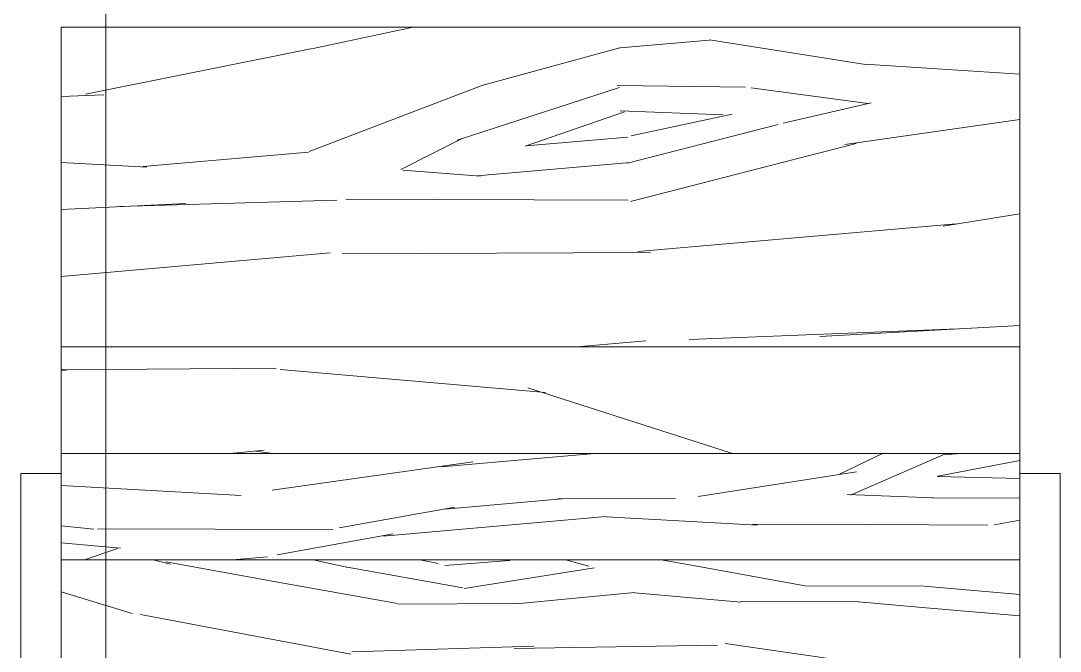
# Model space of a CAD drawing. Header units: metres. Extents: x -54 to 264, y -14 to 31.
# Drawn here: x 29.6959 to 30.1839, y 12.2572 to 12.553 of the extents above; entities that cross this region are included whole.
import ezdxf

# ---------------------------------------------------------------- set-up
doc = ezdxf.new("R2010")
doc.units = ezdxf.units.M
doc.header["$LTSCALE"] = 0.001
doc.linetypes.add('CENTERX2', pattern=[101.60000000000001, 63.5, -12.7, 12.7, -12.7])
for name, color, linetype, lineweight, true_color in [('Jach-Anotaciones-CalidaddeLínea  0.13', 7, 'Continuous', 13, 0x000000), ('Jach-Anotaciones-Hatch-Lum50%', 9, 'Continuous', 13, 0x808080), ('JACH-Anotaciones-Lineas-EJES', 7, 'CENTERX2', 9, 0x666666), ('Jach-Anotaciones-LineasDetalle0.09mm', 7, 'Continuous', 15, 0x000000), ('Jach-Anotaciones-LineasDetalle0.15mm', 7, 'Continuous', 15, 0x000000), ('Jach-Anotaciones-LineasDetalle0.18mm', 7, 'Continuous', 18, 0x000000)]:
    doc.layers.add(name, color=color, linetype=linetype, lineweight=lineweight, true_color=true_color)
pattern_1 = [(164.6952, (-24.88996378156994, -58.19431222963411), (-2.945006924810434, 0.7595620666786159), [0.0559015, -5.534268]), (175, (-24.94388293253751, -58.17955671680207), (-0.5416752204197021, -0.4545194776720435), [0.055, -0.445]), (193.4349000000001, (-24.99867364093256, -58.17476315095095), (-1.039772716351021, -0.4109407920090419), [0.04743399999999992, -1.533704499999998]), (347.8750000000001, (-25.04480973848789, -58.18578406299868), (-3.443103836018614, 0.8031416094314652), [0.04031149999999995, -3.990817499999997]), (349.8055999999999, (-25.00539772927796, -58.19425126619905), (-4.937396160929916, 0.9338737134187506), [0.055227, -5.4674535]), (9.036199999999944, (-24.95104279959665, -58.20402580554062), (1.537870105811428, 0.3673627435081005), [0.06184650000000001, -1.999706]), (184.4623, (-24.92981156949361, -58.1908259999242), (-2.534064920889178, -0.280207031602398), [0.03041399999999996, -3.010967499999995]), (168.6598, (-24.9601331891501, -58.19319230113223), (3.941200554625293, -0.8467210804790039), [0.045277, -4.4824155]), (0.7105999999999987, (-25.00452617185049, -58.18428931921812), (4.526453782921855, 0.1058971866360283), [0.0502495, -4.9746885]), (343.6901, (-24.95428065823217, -58.18366613286506), (-1.948812002679262, 0.6724076879077863), [0.02549499999999999, -2.524014499999998]), (169.8055999999999, (-24.84469924144208, -58.19325326456729), (4.937396160929917, -0.9338737134187489), [0.055227, -5.4674535]), (163.6900999999998, (-24.89905417112337, -58.18347872522571), (1.948812002679261, -0.6724076879077874), [0.05099, -2.4985195]), (175, (-24.94799234860048, -58.16915899110741), (-0.5416752204197021, -0.4545194776720435), [0.06, -0.44]), (195.556, (-25.00776403048599, -58.16392964654256), (-2.577643232271288, -0.7783032666695728), [0.04271999999999998, -4.229281999999997]), (178.8141, (-25.04891915455088, -58.17538633730402), (-7.016940696861938, 0.1119897711543013), [0.0751665, -7.4414815]), (169.8055999999999, (-25.12406953562149, -58.1738306300884), (4.937396160929917, -0.9338737134187489), [0.055227, -5.4674535]), (175, (-25.17842446530281, -58.16405609074683), (-0.5416752204197021, -0.4545194776720435), [0.055, -0.445]), (180.1944, (-24.73511782465198, -58.20284039626954), (-5.024551487482708, -0.06231622754390519), [0.055227, -5.4674535]), (169.8055999999999, (-24.79034431176077, -58.20302780390888), (4.937396160929917, -0.9338737134187489), [0.055227, -5.4674535]), (175, (-24.73598938207946, -58.21280234325046), (-0.5416752204197021, -0.4545194776720435), [0.03, -0.47]), (180.1944, (-24.76587522302221, -58.21018767096803), (-5.024551487482708, -0.06231622754390519), [0.055227, -5.4674535]), (175, (-24.82110171013099, -58.21037507860736), (-0.5416752204197021, -0.4545194776720435), [0.05, -0.45]), (185.3048000000001, (-24.87091144503558, -58.20601729146998), (3.032162220931625, 0.2366275264492539), [0.0559015, -5.534268]), (180.1944, (-24.9265737108581, -58.21118567259977), (-5.024551487482708, -0.06231622754390519), [0.055227, -5.4674535]), (169.8055999999999, (-24.98180019796689, -58.21137308023911), (4.937396160929917, -0.9338737134187489), [0.055227, -5.4674535]), (169.8055999999999, (-25.03615512764819, -58.20159854089754), (4.937396160929917, -0.9338737134187489), [0.055227, -5.4674535]), (166.8698999999999, (-25.0905100573295, -58.19182400155596), (2.945006139629471, -0.7595642466809324), [0.0707104999999999, -3.464822999999997]), (175, (-25.15937212876844, -58.17576115258269), (-0.5416752204197021, -0.4545194776720435), [0.075, -0.425]), (162.4712000000001, (-25.11330151198232, -57.87864585801013), (-2.446909050748915, 0.7159865221554783), [0.0460975, -4.5636745]), (169.2893999999999, (-25.15725871596897, -57.86476190260557), (4.439297925593481, -0.8902988211193069), [0.05024949999999995, -4.974688499999993]), (183.1301, (-25.11330151198232, -57.87864585801013), (-3.032161826232755, -0.2366298096776758), [0.03535549999999992, -3.500178499999996]), (184.4623, (-25.14860410512927, -57.88057638050442), (-2.534064920889178, -0.280207031602398), [0.06082749999999992, -2.980553499999995]), (175, (-24.71114999539637, -57.9288868542943), (-0.5416752204197021, -0.4545194776720435), [0.06, -0.44]), (165.5376999999999, (-24.77092167728188, -57.92365750972945), (2.446909340320713, -0.7159858127726803), [0.030414, -3.0109675]), (16.80139999999997, (-24.8003717395109, -57.91606186395656), (-1.537870050597197, -0.3673636784477674), [0.026926, -2.6656565]), (7.994599999999993, (-24.77459531463112, -57.90827881054433), (-4.570032161010474, -0.6039926156685941), [0.06670849999999995, -6.604123499999996]), (167.875, (-25.16809222037736, -57.87385229215901), (3.443103836018614, -0.8031416094314656), [0.04031149999999998, -3.990817499999999]), (182.125, (-25.16809222037736, -57.87385229215901), (-3.530259429023464, -0.1930513770921583), [0.0403115, -3.9908175]), (175, (-24.7102784379689, -57.91892490731338), (-0.5416752204197021, -0.4545194776720435), [0.04, -0.46]), (9.036199999999944, (-24.75012622589256, -57.91543867760349), (1.537870105811428, 0.3673627435081005), [0.041231, -2.020322]), (171.6335, (-24.8211671909002, -57.92428069608252), (7.92597889787489, -1.195348722297784), [0.085147, -8.429546499999999]), (172.7094, (-24.90540796152426, -57.91189148445851), (11.91075875513894, -1.54396415229021), [0.1251, -12.384896]), (178.1798, (-25.02949652007199, -57.8960160431246), (-8.511232665190601, 0.2427309480093168), [0.090139, -8.9237395]), (184.4623, (-25.11958982161399, -57.89315299976776), (-2.534064920889178, -0.280207031602398), [0.09124149999999985, -2.950139999999995]), (185.3048000000001, (-24.70722798697273, -57.88405809288018), (3.032162220931625, 0.2366275264492539), [0.0559015, -5.534268]), (190.9454, (-24.76289025279525, -57.88922647400997), (2.035967325818193, 0.3237858028901449), [0.072801, -3.567254]), (175, (-24.83436699651662, -57.90304946597948), (-0.5416752204197021, -0.4545194776720435), [0.065, -0.435]), (166.8698999999999, (-24.89911965189259, -57.89738434270087), (2.945006139629471, -0.7595642466809324), [0.0707104999999999, -3.464822999999997]), (178.5763, (-24.96798172333154, -57.88132149372763), (-7.515038028465077, 0.1555753737485012), [0.08015599999999999, -7.9354535]), (166.2538, (-25.04811307789261, -57.87933000779827), (-3.443103058489303, 0.8031445102857293), [0.06576449999999996, -6.510708499999997]), (160.9638, (-25.11199417584109, -57.86370293753875), (1.450714532375893, -0.6288300193372169), [0.06184649999999994, -1.999705999999998]), (175, (-25.17045852158539, -57.84353067250252), (-0.5416752204197021, -0.4545194776720435), [0.035, -0.465]), (349.8055999999999, (-24.8211671909002, -57.92428069608252), (-4.937396160929916, 0.9338737134187506), [0.1104535, -5.412227]), (170.2364, (-24.71420044639254, -57.96375366872752), (5.435493808478646, -0.9774497578376085), [0.120416, -5.900381499999997]), (175, (-24.83287225273608, -57.94333303261688), (-0.5416752204197021, -0.4545194776720435), [0.115, -0.385]), (179.0856, (-24.94743464301662, -57.93331012220089), (-6.518843314650297, 0.06841691177178974), [0.1403564999999997, -6.87747749999999]), (175, (-25.08777345817694, -57.93107026519715), (-0.5416752204197021, -0.4545194776720435), [0.125, -0.375]), (182.125, (-24.70504909340403, -57.85915322542789), (-3.530259429023464, -0.1930513770921583), [0.120934, -3.910195]), (181.3402, (-24.82589979331627, -57.86363745676954), (-4.028356434988356, -0.1494751905640172), [0.090554, -4.437138500000001]), (172.5103999999999, (-24.91642887357199, -57.86575538690317), (10.9145627699476, -1.456819395240309), [0.1151085, -11.395756]), (168.4802000000001, (-25.03055548513881, -57.85075150299673), (12.81979737759477, -2.627316457269054), [0.176139, -17.437776]), (178.0128, (-24.73337470979704, -58.18291650230771), (-9.00933033890787, 0.2863022915634127), [0.0951314999999999, -9.418017499999985]), (166.8698999999999, (-24.82844898482948, -58.17961768023713), (2.945006139629471, -0.7595642466809324), [0.1060659999999999, -3.429467999999997]), (172.6141, (-24.9317420919879, -58.15552340677725), (11.41266216844401, -1.500379831535106), [0.1201039999999999, -11.89030799999999]), (185.6197, (-25.05084967704517, -58.14008374415708), (5.56622613984189, 0.5168422086828015), [0.08139399999999995, -8.058015999999993]), (175, (-25.13185258903372, -58.14805420520864), (-0.5416752204197021, -0.4545194776720435), [0.1, -0.4]), (171.8202, (-24.73860405436188, -58.24268818419321), (8.424077703155646, -1.238916722514024), [0.090139, -8.9237395]), (181.009, (-24.8278257984764, -58.22986319385546), (5.024551208016828, 0.06231830620208056), [0.095525, -9.4569615]), (181.7098, (-24.9233358522226, -58.23154534527535), (4.526454243121604, 0.1058934154654047), [0.085586, -8.473035000000001]), (169.2893999999999, (-25.00888395898787, -58.23409905412272), (4.439297925593481, -0.8902988211193069), [0.1004989999999999, -4.924438999999992]), (162.9051999999999, (-25.10763187136957, -58.21542153286703), (4.39571940870172, -1.388398833449974), [0.071589, -7.0873215]), (184.4623, (-25.17605816409477, -58.19437771040332), (-2.534064920889178, -0.280207031602398), [0.06082749999999992, -2.980553499999995]), (178.8141, (-24.73032425880087, -58.14804968787449), (-7.016940696861938, 0.1119897711543013), [0.0751665, -7.4414815]), (162.1956999999999, (-24.80547463987148, -58.14649398065887), (6.344530529074307, -2.060807960949564), [0.112805, -11.167709]), (175, (-24.91287716309288, -58.11200198150433), (-0.5416752204197021, -0.4545194776720435), [0.125, -0.375]), (180.4403, (-25.03740150035435, -58.10110751366088), (5.522648577521289, 0.01873744856123304), [0.1054749999999998, -10.44203649999998]), (181.7098, (-25.14287350108146, -58.10191810765329), (4.526454243121604, 0.1058934154654047), [0.085586, -8.473035000000001]), (175, (-24.74165450535805, -58.27755499862641), (-0.5416752204197021, -0.4545194776720435), [0.085, -0.415]), (183.1301, (-24.82633105469586, -58.27014676049286), (-3.032161826232755, -0.2366298096776758), [0.1414214999999997, -3.394112499999995]), (172.6141, (-24.96754142728364, -58.27786885047003), (11.41266216844401, -1.500379831535106), [0.1201039999999999, -11.89030799999999]), (169.4724999999999, (-25.08664901234093, -58.26242918784985), (-10.37289008076719, 1.911322789519809), [0.155724, -15.4166875]), (181.8428, (-24.70199864240786, -57.82428641099467), (8.554810709006578, 0.255374896132861), [0.1258969999999997, -12.46378149999998]), (175, (-24.82783031581056, -57.82833486362259), (-0.5416752204197021, -0.4545194776720435), [0.14, -0.36]), (171.3478000000001, (-24.96729757354339, -57.81613305963792), (15.35386310049266, -2.34710242517089), [0.235478, -23.3123455]), (175, (-24.71725089738871, -57.99862048316074), (-0.5416752204197021, -0.4545194776720435), [0.12, -0.38]), (179.7636, (-24.83679426115973, -57.98816179403102), (-5.522648813249107, -0.01873650513617841), [0.120416, -5.9003815]), (173.1524, (-24.9572091823582, -57.9876650518822), (14.89934307793405, -1.805430691149642), [0.1550805, -15.352982]), (172.2737, (-25.11118358184868, -57.96917493826587), (9.9183694300081, -1.369652805817244), [0.105119, -10.406779]), (169.8055999999999, (-24.72422335680853, -58.07831605900807), (4.937396160929917, -0.9338737134187489), [0.1104535, -5.412227]), (175, (-24.83293321617115, -58.0587669803249), (-0.5416752204197021, -0.4545194776720435), [0.16, -0.34]), (176.9092, (-24.99232436786582, -58.04482206148528), (-14.48840156771068, 0.7656488041766447), [0.1500835, -14.8582475]), (178.5763, (-25.14218935129331, -58.0367296735636), (-7.515038028465077, 0.1555753737485012), [0.08015599999999999, -7.9354535])]

msp = doc.modelspace()

# ---------------------------------------------------------------- hatches: boundary and pattern name
at = {"layer": 'Jach-Anotaciones-Hatch-Lum50%', "ltscale": 100}
h = msp.add_hatch(dxfattribs=at)
h.set_pattern_fill('WOOD7', color=256, scale=0.6, angle=185, pattern_type=2)
h.set_pattern_definition([(174.6952, (-24.84702490310352, -58.30073932966413), (-3.63859466511795, 0.2839530317391047), [0.0670818, -6.6411216]), (185, (-24.91381962209053, -58.29453727230838), (-0.5454233732064525, -0.6500102645036422), [0.066, -0.534]), (203.4349, (-24.9795684721646, -58.30028955132971), (-1.143140535326009, -0.7023027784579569), [0.05692079999999999, -1.8404454]), (357.875, (-25.0317941824921, -58.32292746600373), (-4.236311314828157, 0.2316616525105914), [0.0483738, -4.788981000000001]), (359.8056, (-24.98345390252721, -58.3247211585404), (-6.02946178497925, 0.07477947305268957), [0.0662724, -6.560944200000001]), (19.03619999999998, (-24.91718211799666, -58.32494604770761), (1.740857438851071, 0.7545960232046597), [0.0742158, -2.3996472]), (194.4623, (-24.89484224861193, -58.30492280531601), (-2.936291208384855, -0.8591829753272141), [0.0364968, -3.613161]), (178.6598, (-24.93018232328675, -58.31403758024348), (4.834027721986028, -0.1793702286768228), [0.0543324, -5.3788986]), (10.71059999999996, (-24.98449977144017, -58.3127668221633), (5.327157510712176, 1.068358585343167), [0.0602994, -5.9696262]), (353.6901, (-24.92525102401115, -58.30156030940989), (-2.443161046867448, 0.3885415816270871), [0.03059399999999999, -3.028817399999999]), (179.8056, (-24.79375332386305, -58.29005575136721), (6.02946178497925, -0.07477947305268758), [0.0662724, -6.560944200000001]), (173.6900999999999, (-24.86002510839359, -58.28983086219999), (2.443161046867448, -0.3885415816270886), [0.06118799999999995, -2.998223399999997]), (185, (-24.92084265919206, -58.28310587038776), (-0.5454233732064525, -0.6500102645036422), [0.072, -0.528]), (205.556, (-24.99256867745467, -58.28938108386559), (-2.883998514852986, -1.456898569404395), [0.051264, -5.075138399999999]), (188.8141, (-25.03881721959361, -58.31149606408313), (-8.315741304449762, -1.329828683899413), [0.0901998, -8.9297778]), (179.8056, (-25.12795180796539, -58.32531724911897), (6.02946178497925, -0.07477947305268758), [0.0662724, -6.560944200000001]), (185, (-25.19422359249592, -58.32509235995175), (-0.5454233732064525, -0.6500102645036422), [0.066, -0.534]), (190.1944, (-24.66225562371494, -58.2785511933245), (-5.9248753931159, -1.120648456102497), [0.06627239999999984, -6.560944199999991]), (179.8056, (-24.7274815393325, -58.29028064053441), (6.02946178497925, -0.07477947305268758), [0.0662724, -6.560944200000001]), (185, (-24.66120975480196, -58.2905055297016), (-0.5454233732064525, -0.6500102645036422), [0.036, -0.564]), (190.1944, (-24.69707276393327, -58.29364313644052), (-5.9248753931159, -1.120648456102497), [0.06627239999999984, -6.560944199999991]), (185, (-24.76229867955084, -58.30537258365042), (-0.5454233732064525, -0.6500102645036422), [0.06, -0.54]), (195.3048, (-24.82207036143635, -58.31060192821528), (3.534008309772521, 0.9114744800143391), [0.06708179999999998, -6.641121599999999]), (190.1944, (-24.88677334259743, -58.32830854361373), (-5.9248753931159, -1.120648456102497), [0.06627239999999984, -6.560944199999991]), (179.8056, (-24.95199925821499, -58.34003799082362), (6.02946178497925, -0.07477947305268758), [0.0662724, -6.560944200000001]), (179.8056, (-25.01827104274554, -58.33981310165642), (6.02946178497925, -0.07477947305268758), [0.0662724, -6.560944200000001]), (176.8698999999999, (-25.08454282727607, -58.33958821248922), (3.638594191479306, -0.283955771613216), [0.08485259999999999, -4.157787600000001]), (185, (-25.16926905082875, -58.33495495850292), (-0.5454233732064525, -0.6500102645036422), [0.09, -0.51]), (172.4712, (-25.17673644546372, -57.97423312936394), (-3.040877710679587, 0.3362493365900331), [0.055317, -5.476409400000001]), (179.2894, (-25.23157682807363, -57.96698520309522), (5.431744539506226, -0.1270766239632357), [0.0602994, -5.9696262]), (193.1301, (-25.17673644546372, -57.97423312936394), (-3.534007367555366, -0.9114770960171137), [0.04242659999999999, -4.2002142]), (194.4623, (-25.21805368832708, -57.98387083874789), (-2.936291208384855, -0.8591829753272141), [0.072993, -3.5766642]), (185, (-24.69101701882167, -57.94980694295424), (-0.5454233732064525, -0.6500102645036422), [0.072, -0.528]), (175.5377, (-24.76274303708427, -57.95608215643206), (3.040877905067012, -0.33624843792288), [0.0364968, -3.613161]), (26.80139999999999, (-24.79912898067207, -57.95324259498243), (-1.740857178779905, -0.7545971165822383), [0.0323112, -3.1987878]), (17.99459999999997, (-24.77028900864227, -57.93867358632291), (-5.274865063971738, -1.666073240773545), [0.0800502, -7.924948199999999]), (177.875, (-25.24248529553777, -57.97998540838529), (4.236311314828157, -0.2316616525105918), [0.0483738, -4.788981000000001]), (192.125, (-25.24248529553777, -57.97998540838529), (-4.131724603222336, -0.9637699313177567), [0.0483738, -4.788981000000001]), (185, (-24.69206288773464, -57.93785260657714), (-0.5454233732064525, -0.6500102645036422), [0.048, -0.552]), (19.03619999999998, (-24.73988023324305, -57.94203608222902), (1.740857438851071, 0.7545960232046597), [0.04947719999999999, -2.4243864]), (181.6335, (-24.82199178451329, -57.96728866918548), (9.615762715370222, 0.238971723084511), [0.1021763999999999, -10.11545579999998]), (182.7094, (-24.92412657817514, -57.97020138675718), (14.39749695329656, 0.6573284218943939), [0.1501199999999997, -14.86187519999998]), (188.1798, (-25.07407871734538, -57.97729757998079), (-10.10889324378678, -1.486700067016825), [0.1081668, -10.7084874]), (194.4623, (-25.18114481028281, -57.99268756838607), (-2.936291208384855, -0.8591829753272141), [0.1094898, -3.540168]), (195.3048, (-24.69572342893003, -57.89601242925728), (3.534008309772521, 0.9114744800143391), [0.06708179999999998, -6.641121599999999]), (200.9454, (-24.76042641009113, -57.91371904465572), (2.338573911262789, 0.8068905419030882), [0.0873612, -4.2807048]), (185, (-24.84201502690488, -57.94494879980073), (-0.5454233732064525, -0.6500102645036422), [0.078, -0.522]), (176.8698999999999, (-24.91971821335604, -57.95174694773505), (3.638594191479306, -0.283955771613216), [0.08485259999999999, -4.157787600000001]), (188.5763, (-25.00444443690872, -57.94711369374875), (-8.913459713706319, -1.382112989394416), [0.09618719999999999, -9.5225442]), (176.2538, (-25.09955619346903, -57.96145781324108), (-4.236311000441554, 0.2316652426709722), [0.07891739999999989, -7.812850199999993]), (170.9638, (-25.17830524883317, -57.95630162479829), (1.845444126973713, -0.4408352922097211), [0.07421579999999996, -2.399647199999999]), (185, (-25.25160007046523, -57.94464533371047), (-0.5454233732064525, -0.6500102645036422), [0.042, -0.558]), (359.8056, (-24.82199178451329, -57.96728866918548), (-6.02946178497925, 0.07477947305268957), [0.1325442, -6.4946724]), (180.2364, (-24.68735647762626, -57.99164712027408), (6.627178575898929, -0.02248380616341775), [0.1444992, -7.0804578]), (185, (-24.83185438306444, -57.99224321085265), (-0.5454233732064525, -0.6500102645036422), [0.138, -0.462]), (189.0856, (-24.9693292514011, -58.00427070335182), (-7.71802549078822, -1.277529308322319), [0.1684277999999999, -8.252972999999992]), (185, (-25.13564409176755, -58.03086720451053), (-0.5454233732064525, -0.6500102645036422), [0.15, -0.45]), (192.125, (-24.69833810121247, -57.86612658831453), (-4.131724603222336, -0.9637699313177567), [0.1451208, -4.692234]), (191.3402, (-24.84022133436821, -57.89660851983584), (-4.729440665550352, -1.016065296574802), [0.1086648, -5.324566199999998]), (182.5104, (-24.94676449284916, -57.91797567642969), (13.20206408370734, 0.5527282798338156), [0.1381301999999997, -13.67490719999998]), (178.4802, (-25.0847622956423, -57.92402600074031), (15.69751747735201, -0.4335205968678073), [0.2113668, -20.9253312]), (188.0128, (-24.66434736154088, -58.2546425205703), (-10.70660908607571, -1.539001294696716), [0.1141578, -11.301621]), (176.8698999999999, (-24.77739062266685, -58.27055544343209), (3.638594191479306, -0.283955771613216), [0.1272792, -4.1153616]), (182.6141, (-24.90447995799588, -58.26360556245264), (13.79977969145648, 0.6050427567836391), [0.1441248, -14.2683696]), (195.6197, (-25.04845492897757, -58.27017882121976), (6.470296739827664, 1.770666287832424), [0.0976728, -9.6696192]), (185, (-25.14252081662491, -58.29647727708918), (-0.5454233732064525, -0.6500102645036422), [0.12, -0.48]), (181.8202, (-24.65807214806305, -58.32636853883291), (10.21347919822872, 0.2912771376111773), [0.1081668, -10.7084874]), (191.009, (-24.76618410991344, -58.32980419086111), (5.924874629705455, 1.120650854362433), [0.11463, -11.3483538]), (191.7098, (-24.87870443658293, -58.35169428191145), (5.327158840390401, 1.068354224584902), [0.1027032, -10.167642]), (179.2894, (-24.97927042687531, -58.3725385040488), (5.431744539506226, -0.1270766239632357), [0.1205988, -5.9093268]), (172.9052, (-25.09985965955929, -58.37104285680142), (5.484037777271007, -0.7247967247181151), [0.08590679999999995, -8.504785799999993]), (194.4623, (-25.18510881756845, -58.36043243462657), (-2.936291208384855, -0.8591829753272141), [0.072993, -3.5766642]), (188.8141, (-24.66800790273628, -58.21280234325046), (-8.315741304449762, -1.329828683899413), [0.0901998, -8.9297778]), (172.1957, (-24.75714249110806, -58.2266235282863), (7.927198081434502, -1.11334019146374), [0.1353659999999999, -13.40125079999999]), (185, (-24.8912548635386, -58.20824224538623), (-0.5454233732064525, -0.6500102645036422), [0.15, -0.45]), (190.4403, (-25.04068406825235, -58.22131560679838), (6.522592095009625, 1.172940775195449), [0.12657, -12.5304438]), (191.7098, (-25.16515873129893, -58.24425156676169), (5.327158840390401, 1.068354224584902), [0.1027032, -10.167642]), (185, (-24.65441160686766, -58.36820871615276), (-0.5454233732064525, -0.6500102645036422), [0.102, -0.4979999999999999]), (193.1301, (-24.75602346607301, -58.37709860191303), (-3.534007367555366, -0.9114770960171137), [0.1697058, -4.072934999999999]), (182.6141, (-24.92129243752646, -58.41564943944884), (13.79977969145648, 0.6050427567836391), [0.1441248, -14.2683696]), (179.4725, (-25.06526740850817, -58.42222269821595), (-12.65664035041962, 0.0972624503561117), [0.1868688, -18.500025]), (191.8428, (-24.70199864240786, -57.82428641099467), (10.05659823173543, 2.084426961049035), [0.1510764, -14.9565378]), (185, (-24.84985904375216, -57.85529127697248), (-0.5454233732064525, -0.6500102645036422), [0.168, -0.432]), (181.3478, (-25.01721975303159, -57.86993344175409), (18.63380817477815, 0.4256708185512363), [0.2825736, -27.9748146]), (185, (-24.68369593643087, -58.03348729759394), (-0.5454233732064525, -0.6500102645036422), [0.144, -0.456]), (189.7636, (-24.82714797295607, -58.04603772454961), (-6.522592570174376, -1.172939709405126), [0.1444991999999999, -7.080457799999997]), (183.1523999999999, (-24.96955414056831, -58.07054248788236), (17.98379799283238, 0.9710899580967437), [0.1860966, -18.4235784]), (182.2737, (-25.15536928886985, -58.08077628784488), (12.00662979081338, 0.4481544898134632), [0.1261427999999998, -12.48813479999998]), (179.8056, (-24.67532898512708, -58.12912198861075), (6.02946178497925, -0.07477947305268758), [0.1325442, -6.4946724]), (185, (-24.80787255418817, -58.12867221027633), (-0.5454233732064525, -0.6500102645036422), [0.192, -0.408]), (186.9092, (-24.99914193622178, -58.14540611288389), (-17.28149245465662, -2.114241181322368), [0.1801002, -17.829897]), (188.5763, (-25.17793404742182, -58.16707131476701), (-8.913459713706319, -1.382112989394416), [0.09618719999999999, -9.5225442])])
h.paths.add_polyline_path([(30.16488188856248, 12.40000000000012), (30.16488188856248, 12.55000000000018), (29.71488188996157, 12.55000000000018), (29.71488188996157, 12.40000000000012)])
h = msp.add_hatch(dxfattribs=at)
h.set_pattern_fill('WOOD7', color=256, scale=0.5, angle=535, pattern_type=2)
h.set_pattern_definition(pattern_1)
h.paths.add_polyline_path([(29.71488188996157, 12.35000000000008), (29.71488188996157, 12.40000000000012), (30.16488188856248, 12.40000000000012), (30.16488188856248, 12.35000000000008)])

# ---------------------------------------------------------------- linework, layer by layer
at = {"layer": 'Jach-Anotaciones-CalidaddeLínea  0.13', "ltscale": 100}
msp.add_lwpolyline([(29.71488188996157, 12.35000000000008), (29.71488188996157, 12.40000000000012), (30.16488188856248, 12.40000000000012), (30.16488188856248, 12.35000000000008)], close=True, dxfattribs=at)
at = {"layer": 'JACH-Anotaciones-Lineas-EJES', "ltscale": 100}
msp.add_lwpolyline([(29.73588188996153, -2.371583274732892), (29.73588188996153, 25.91867714269563)], dxfattribs=at)
at = {"layer": 'Jach-Anotaciones-LineasDetalle0.09mm', "ltscale": 100}
msp.add_lwpolyline([(30.16488188856248, 12.40000000000012), (30.16488188856248, 12.55000000000018), (29.71488188996157, 12.55000000000018), (29.71488188996157, 12.40000000000012)], close=True, dxfattribs=at)

# ---------------------------------------------------------------- wipeouts: each hides what was drawn before it
at = {"ltscale": 100}
for points in [[(29.69588188856248, 12.340571428571481), (29.714881889961532, 12.34057142857151), (29.71488188996158, 11.950000000000006), (29.69588188996158, 11.950000000000006)], [(30.16488188856248, 12.340571428571481), (30.183881889961533, 12.34057142857151), (30.18388188996158, 11.950000000000006), (30.16488188996158, 11.950000000000006)]]:
    msp.add_wipeout(points, dxfattribs=at).dxf.layer = 'Jach-Anotaciones-LineasDetalle0.09mm'

# ---------------------------------------------------------------- next in the draw order: hatches: boundary and pattern name
at = {"layer": 'Jach-Anotaciones-Hatch-Lum50%', "ltscale": 100}
h = msp.add_hatch(dxfattribs=at)
h.set_pattern_fill('WOOD7', color=256, scale=0.5, angle=185, pattern_type=2)
h.set_pattern_definition([(174.6952, (-24.82285385965423, -58.22133050988589), (-3.032162220931625, 0.236627526449254), [0.0559015, -5.534268]), (185, (-24.87851612547675, -58.21616212875608), (-0.4545194776720438, -0.5416752204197017), [0.055, -0.445]), (203.4349, (-24.9333068338718, -58.22095569460721), (-0.9526171127716739, -0.5852523153816307), [0.047434, -1.5337045]), (357.875, (-24.97682825914473, -58.23982062350223), (-3.530259429023464, 0.1930513770921595), [0.0403115, -3.9908175]), (359.8056, (-24.93654469250732, -58.24131536728278), (-5.024551487482708, 0.06231622754390798), [0.055227, -5.4674535]), (19.03619999999998, (-24.88131820539853, -58.24150277492213), (1.450714532375893, 0.6288300193372165), [0.06184650000000001, -1.999706]), (194.4623, (-24.86270164757791, -58.22481673959579), (-2.446909340320713, -0.7159858127726784), [0.030414, -3.0109675]), (178.6598, (-24.89215170980691, -58.23241238536868), (4.028356434988356, -0.149475190564019), [0.045277, -4.4824155]), (10.71059999999996, (-24.93741624993479, -58.23135342030186), (4.439297925593481, 0.8902988211193054), [0.0502495, -4.9746885]), (353.6901, (-24.88804229374394, -58.22201465967402), (-2.035967539056206, 0.323784651355906), [0.02549499999999999, -2.524014499999998]), (179.8056, (-24.77846087695386, -58.21242752797178), (5.024551487482708, -0.06231622754390626), [0.055227, -5.4674535]), (173.6900999999999, (-24.83368736406263, -58.21224012033244), (2.035967539056206, -0.3237846513559072), [0.05098999999999995, -2.498519499999997]), (185, (-24.88436865639469, -58.20663596048891), (-0.4545194776720438, -0.5416752204197017), [0.06, -0.44]), (205.556, (-24.9441403382802, -58.21186530505376), (-2.403332095710821, -1.214082141170329), [0.04272, -4.229282]), (188.8141, (-24.98268079006266, -58.23029445523505), (-6.929784420374802, -1.108190569916178), [0.0751665, -7.4414815]), (179.8056, (-25.0569596137058, -58.24181210943158), (5.024551487482708, -0.06231622754390626), [0.055227, -5.4674535]), (185, (-25.11218610081459, -58.24162470179225), (-0.4545194776720438, -0.5416752204197017), [0.055, -0.445]), (190.1944, (-24.66887946016377, -58.20284039626954), (-4.937396160929917, -0.9338737134187479), [0.05522699999999992, -5.467453499999991]), (179.8056, (-24.72323438984506, -58.21261493561111), (5.024551487482708, -0.06231622754390626), [0.055227, -5.4674535]), (185, (-24.66800790273628, -58.21280234325046), (-0.4545194776720438, -0.5416752204197017), [0.03, -0.47]), (190.1944, (-24.69789374367904, -58.21541701553288), (-4.937396160929917, -0.9338737134187479), [0.05522699999999992, -5.467453499999991]), (185, (-24.75224867336035, -58.22519155487447), (-0.4545194776720438, -0.5416752204197017), [0.05, -0.45]), (195.3048, (-24.80205840826493, -58.22954934201185), (2.945006924810434, 0.7595620666786159), [0.05590149999999999, -5.534267999999999]), (190.1944, (-24.85597755923249, -58.24430485484389), (-4.937396160929917, -0.9338737134187479), [0.05522699999999992, -5.467453499999991]), (179.8056, (-24.91033248891381, -58.25407939418547), (5.024551487482708, -0.06231622754390626), [0.055227, -5.4674535]), (179.8056, (-24.96555897602258, -58.25389198654612), (5.024551487482708, -0.06231622754390626), [0.055227, -5.4674535]), (176.8698999999999, (-25.02078546313138, -58.25370457890679), (3.032161826232755, -0.23662980967768), [0.0707105, -3.464823]), (185, (-25.09139064942528, -58.24984353391821), (-0.4545194776720438, -0.5416752204197017), [0.075, -0.425]), (172.4712, (-25.09761347828774, -57.94924200963574), (-2.534064758899656, 0.2802077804916943), [0.0460975, -4.5636745]), (179.2894, (-25.14331379712934, -57.94320207107846), (4.526453782921855, -0.1058971866360297), [0.0502495, -4.9746885]), (193.1301, (-25.09761347828774, -57.94924200963574), (-2.945006139629472, -0.7595642466809283), [0.0353555, -3.500178500000001]), (194.4623, (-25.13204451400721, -57.95727343412236), (-2.446909340320713, -0.7159858127726784), [0.0608275, -2.9805535]), (185, (-24.69284728941937, -57.9288868542943), (-0.4545194776720438, -0.5416752204197017), [0.06, -0.44]), (175.5377, (-24.75261897130486, -57.93411619885917), (2.534064920889177, -0.2802070316024), [0.030414, -3.0109675]), (26.80139999999999, (-24.78294059096135, -57.93174989765113), (-1.450714315649921, -0.6288309304851984), [0.026926, -2.6656565]), (17.99459999999997, (-24.75890728093654, -57.91960905710152), (-4.395720886643115, -1.388394367311287), [0.0667085, -6.6041235]), (177.875, (-25.15240418668279, -57.95403557548686), (3.530259429023464, -0.1930513770921599), [0.0403115, -3.9908175]), (192.125, (-25.15240418668279, -57.95403557548686), (-3.443103836018614, -0.803141609431464), [0.0403115, -3.9908175]), (185, (-24.69371884684684, -57.91892490731338), (-0.4545194776720438, -0.5416752204197017), [0.04, -0.46]), (19.03619999999998, (-24.73356663477051, -57.9224111370233), (1.450714532375893, 0.6288300193372165), [0.041231, -2.020322]), (181.6335, (-24.80199292749572, -57.94345495948701), (8.01313559614185, 0.1991431025704259), [0.08514699999999989, -8.429546499999985]), (182.7094, (-24.88710525554726, -57.9458822241301), (11.99791412774713, 0.5477736849119952), [0.1250999999999997, -12.38489599999998]), (188.1798, (-25.01206537152246, -57.9517957184831), (-8.424077703155646, -1.238916722514021), [0.090139, -8.9237395]), (194.4623, (-25.10128711563698, -57.96462070882085), (-2.446909340320713, -0.7159858127726784), [0.0912415, -2.95014]), (195.3048, (-24.69676929784301, -57.88405809288018), (2.945006924810434, 0.7595620666786159), [0.05590149999999999, -5.534267999999999]), (200.9454, (-24.75068844881058, -57.89881360571222), (1.948811592718991, 0.6724087849192403), [0.072801, -3.567254]), (185, (-24.81867896282205, -57.92483840166639), (-0.4545194776720438, -0.5416752204197017), [0.065, -0.435]), (176.8698999999999, (-24.88343161819802, -57.93050352494498), (3.032161826232755, -0.23662980967768), [0.0707105, -3.464823]), (188.5763, (-24.95403680449191, -57.9266424799564), (-7.427883094755265, -1.151760824495347), [0.08015599999999999, -7.9354535]), (176.2538, (-25.03329660162551, -57.93859591286667), (-3.530259167034628, 0.1930543688924769), [0.06576449999999989, -6.510708499999993]), (170.9638, (-25.09892081442895, -57.93429908916436), (1.537870105811428, -0.3673627435081009), [0.06184649999999998, -1.999706]), (185, (-25.15999983245567, -57.92458551325784), (-0.4545194776720438, -0.5416752204197017), [0.035, -0.465]), (359.8056, (-24.80199292749572, -57.94345495948701), (-5.024551487482708, 0.06231622754390798), [0.1104535, -5.412227]), (180.2364, (-24.6897968384232, -57.96375366872752), (5.522648813249107, -0.01873650513618148), [0.120416, -5.9003815]), (185, (-24.81021175962168, -57.96425041087632), (-0.4545194776720438, -0.5416752204197017), [0.115, -0.385]), (189.0856, (-24.92477414990222, -57.9742733212923), (-6.431687908990184, -1.064607756935266), [0.1403564999999999, -6.877477499999996]), (185, (-25.06336985020761, -57.99643707225789), (-0.4545194776720438, -0.5416752204197017), [0.125, -0.375]), (192.125, (-24.69894819141169, -57.85915322542789), (-3.443103836018614, -0.803141609431464), [0.120934, -3.910195]), (191.3402, (-24.8171842190415, -57.88455483502898), (-3.941200554625293, -0.8467210804790022), [0.09055399999999995, -4.437138499999998]), (182.5104, (-24.90597018444229, -57.90236079885719), (11.00172006975611, 0.460606899861513), [0.1151084999999998, -11.39575599999998]), (178.4802, (-25.02096835343656, -57.90740273578271), (13.08126456446001, -0.361267164056506), [0.176139, -17.437776]), (188.0128, (-24.67062257501872, -58.18291650230771), (-8.922174238396426, -1.28250107891393), [0.0951315, -9.418017499999998]), (176.8698999999999, (-24.76482529262369, -58.19617727135919), (3.032161826232755, -0.23662980967768), [0.106066, -3.429468]), (182.6141, (-24.87073307206453, -58.19038570387632), (11.49981640954707, 0.5042022973196992), [0.120104, -11.890308]), (195.6197, (-24.99071221454929, -58.19586341951558), (5.391913949856388, 1.475555239860354), [0.08139400000000001, -8.058016]), (185, (-25.06910045425541, -58.21777879940676), (-0.4545194776720438, -0.5416752204197017), [0.1, -0.4]), (181.8202, (-24.66539323045385, -58.24268818419321), (8.511232665190601, 0.2427309480093145), [0.090139, -8.9237395]), (191.009, (-24.75548653199585, -58.24555122755004), (4.937395524754546, 0.9338757119686939), [0.095525, -9.4569615]), (191.7098, (-24.84925347088708, -58.26379297009198), (4.439299033658667, 0.8902951871540851), [0.08558599999999998, -8.473035]), (179.2894, (-24.93305846279741, -58.28116315520646), (4.526453782921855, -0.1058971866360297), [0.100499, -4.924439]), (172.9052, (-25.03354949003407, -58.27991678250029), (4.570031481059172, -0.6039972705984293), [0.07158899999999996, -7.087321499999997]), (194.4623, (-25.10459045504169, -58.27107476402126), (-2.446909340320713, -0.7159858127726784), [0.0608275, -2.9805535]), (188.8141, (-24.67367302601489, -58.14804968787449), (-6.929784420374802, -1.108190569916178), [0.0751665, -7.4414815]), (172.1957, (-24.74795184965803, -58.15956734207103), (6.605998401195418, -0.9277834928864502), [0.1128049999999999, -11.167709]), (185, (-24.85971216001682, -58.14424960632097), (-0.4545194776720438, -0.5416752204197017), [0.125, -0.375]), (190.4403, (-24.98423649727826, -58.15514407416443), (5.435493412508021, 0.9774506459962073), [0.105475, -10.4420365]), (191.7098, (-25.08796538315042, -58.17425737413386), (4.439299033658667, 0.8902951871540851), [0.08558599999999998, -8.473035]), (185, (-24.66234277945768, -58.27755499862641), (-0.4545194776720438, -0.5416752204197017), [0.085, -0.415]), (193.1301, (-24.74701932879549, -58.28496323675996), (-2.945006139629472, -0.7595642466809283), [0.1414215, -3.3941125]), (182.6141, (-24.88474347167338, -58.31708893470648), (11.49981640954707, 0.5042022973196992), [0.120104, -11.890308]), (179.4725, (-25.00472261415812, -58.32256665034573), (-10.54720029201635, 0.08105204196342637), [0.155724, -15.4166875]), (191.8428, (-24.70199864240786, -57.82428641099467), (8.380498526446189, 1.737022467540863), [0.125897, -12.4637815]), (185, (-24.82521564352811, -57.85012379930951), (-0.4545194776720438, -0.5416752204197017), [0.14, -0.36]), (181.3478, (-24.96468290126098, -57.86232560329418), (15.52817347898179, 0.3547256821260303), [0.235478, -23.3123455]), (185, (-24.68674638742704, -57.99862048316074), (-0.4545194776720438, -0.5416752204197017), [0.12, -0.38]), (189.7636, (-24.80628975119804, -58.00907917229044), (-5.435493808478647, -0.9774497578376053), [0.120416, -5.900381499999997]), (183.1523999999999, (-24.92496155754157, -58.02949980840108), (14.98649832736031, 0.8092416317472865), [0.1550805, -15.352982]), (182.2737, (-25.07980751445954, -58.03802797503651), (10.00552482567782, 0.3734620748445526), [0.1051189999999999, -10.40677899999999]), (179.8056, (-24.67977392800723, -58.07831605900807), (5.024551487482708, -0.06231622754390626), [0.1104535, -5.412227]), (185, (-24.79022690222479, -58.0779412437294), (-0.4545194776720438, -0.5416752204197017), [0.16, -0.34]), (186.9092, (-24.94961805391947, -58.09188616256903), (-14.40124371221385, -1.761867651101973), [0.1500835, -14.8582475]), (188.5763, (-25.09861147991949, -58.10994049747163), (-7.427883094755265, -1.151760824495347), [0.08015599999999999, -7.9354535])])
h.paths.add_polyline_path([(29.71488188996157, 12.30000000000007), (29.71488188996157, 12.35000000000008), (30.16488188856248, 12.35000000000008), (30.16488188856248, 12.30000000000007)])
h = msp.add_hatch(dxfattribs=at)
h.set_pattern_fill('WOOD7', color=256, scale=0.5, angle=535, pattern_type=2)
h.set_pattern_definition(pattern_1)
h.paths.add_polyline_path([(29.71488188996157, 12.25), (29.71488188996157, 12.30000000000007), (30.16488188870781, 12.30000000000007), (30.16488188870781, 12.25)])

# ---------------------------------------------------------------- next in the draw order: linework, layer by layer
at = {"layer": 'Jach-Anotaciones-LineasDetalle0.09mm', "ltscale": 100}
for points in [[(29.69588188856248, 12.34057142857148), (29.71488188996153, 12.34057142857148), (29.71488187252596, 11.95002087798272), (29.69588188996158, 11.95000000000001)], [(30.16488188856248, 12.34057142857148), (30.18388188996153, 12.34057142857148), (30.18388187252596, 11.95002087798272), (30.16488188996158, 11.95000000000001)]]:
    msp.add_lwpolyline(points, close=True, dxfattribs=at)
at = {"layer": 'Jach-Anotaciones-LineasDetalle0.15mm', "ltscale": 100}
msp.add_lwpolyline([(29.71488188996157, 12.30000000000007), (29.71488188996157, 12.35000000000008), (30.16488188856248, 12.35000000000008), (30.16488188856248, 12.30000000000007)], close=True, dxfattribs=at)
at = {"layer": 'Jach-Anotaciones-LineasDetalle0.18mm', "ltscale": 100}
msp.add_lwpolyline([(29.71488188996157, 12.25), (29.71488188996157, 12.30000000000007), (30.16488188870781, 12.30000000000007), (30.16488188870781, 12.25)], close=True, dxfattribs=at)

doc.saveas('drawing.dxf')
